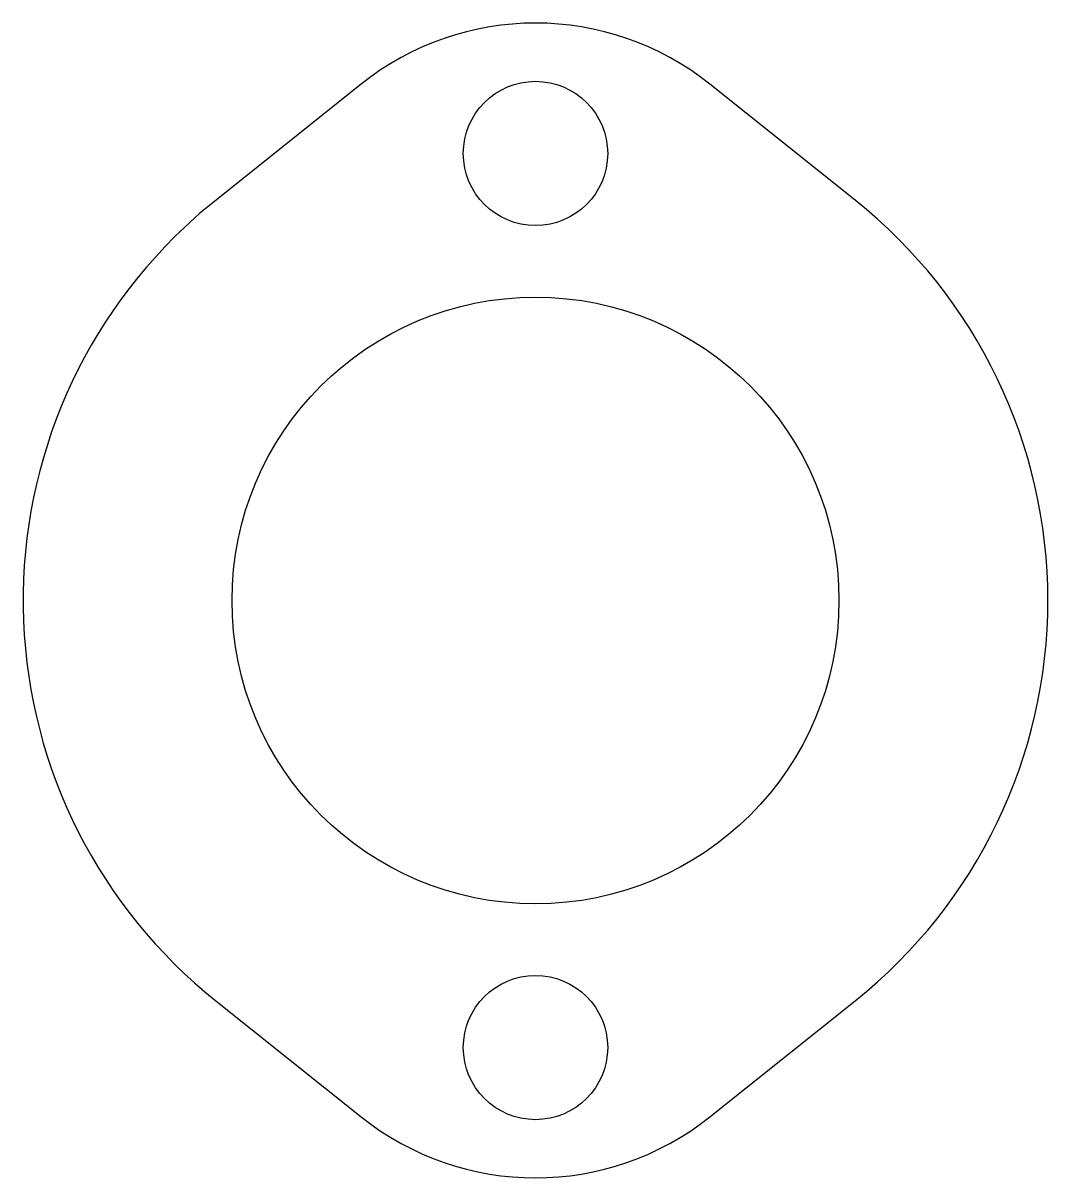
# Model space of a CAD drawing. Header units: millimetres. Extents: x 151.5 to 173.5, y -200.4 to -175.6.
import ezdxf

# ---------------------------------------------------------------- set-up
doc = ezdxf.new("R2010")
doc.units = ezdxf.units.MM
doc.layers.get('0').update_dxf_attribs({"linetype": 'CONTINUOUS'})

msp = doc.modelspace()

# ---------------------------------------------------------------- linework, layer by layer
msp.add_lwpolyline([(158.755, -199.087, 0.350438), (166.245, -199.087), (169.366, -196.594, 0.481001), (169.366, -179.406), (166.245, -176.912, 0.350438), (158.755, -176.912), (155.292, -179.68), (154.972, -179.979, 0.456737), (155.634, -196.594)], format="xyb", close=True)
for centre, radius in [((162.5, -178.4), 1.55), ((162.5, -188), 6.515), ((162.5, -197.6), 1.55)]:
    msp.add_circle(centre, radius)

doc.saveas('drawing.dxf')
